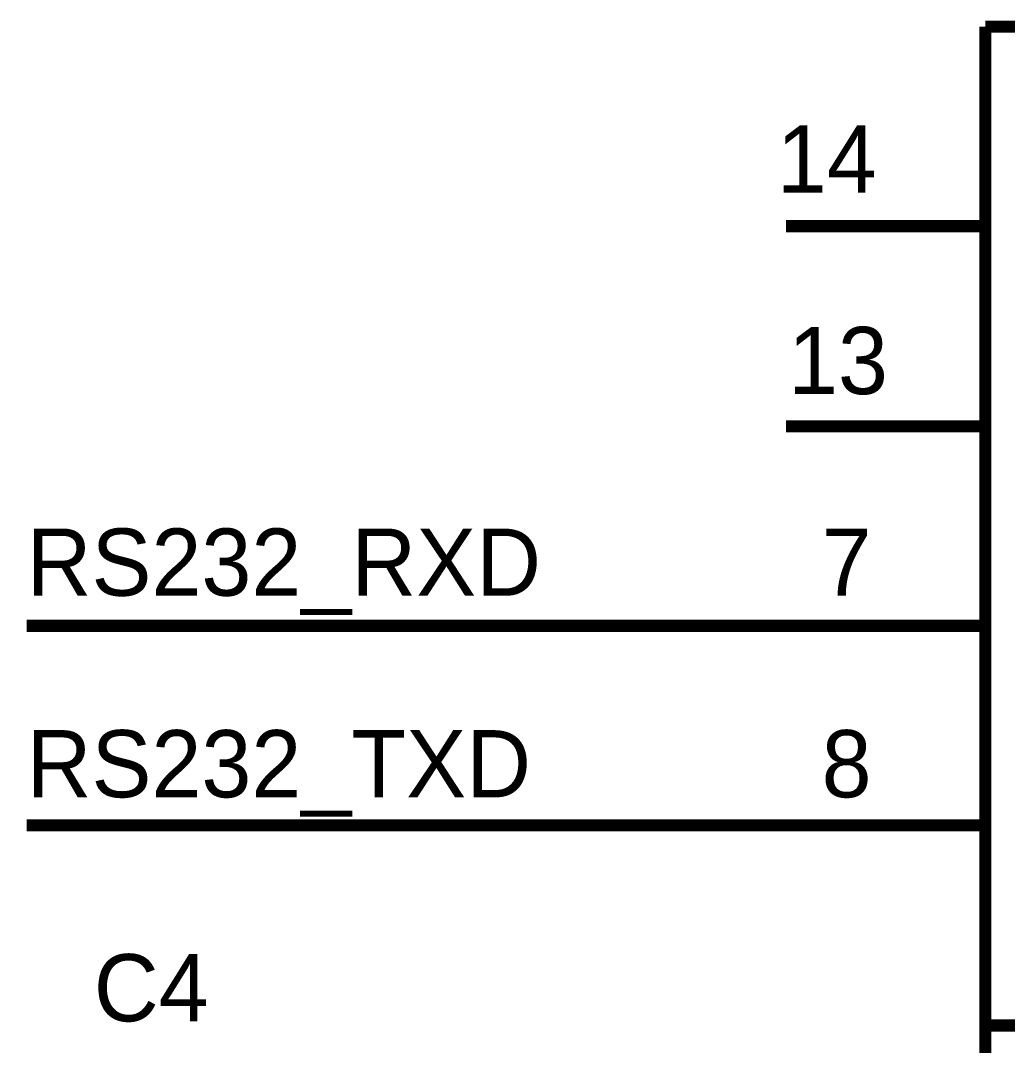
# Model space of a CAD drawing. Extents: x 7 to 406, y 3 to 288.
# Drawn here: x 58.59 to 82.79, y 141.89 to 167.02 of the extents above; entities that cross this region are included whole.
import ezdxf

# ---------------------------------------------------------------- set-up
doc = ezdxf.new("R2010")
doc.units = 0
doc.layers.add('SHEET', color=255, linetype='CONTINUOUS')

msp = doc.modelspace()

# ---------------------------------------------------------------- linework, layer by layer
at = {"layer": 'SHEET', "const_width": 0.3}
for points in [[(111.618, 166.869), (82.247, 166.869)], [(82.247, 166.869), (82.247, 117.915)], [(82.247, 161.979), (77.357, 161.979)], [(82.247, 157.072), (77.357, 157.072)], [(58.743, 152.181), (77.357, 152.181)], [(82.247, 152.181), (77.357, 152.181)], [(58.743, 147.291), (77.357, 147.291)], [(82.247, 147.291), (77.357, 147.291)], [(82.247, 142.384), (92.043, 142.384)]]:
    msp.add_lwpolyline(points, dxfattribs=at)

# ---------------------------------------------------------------- texts
at = {"layer": 'SHEET'}
for s, height, p in [('14', 1.6472, (77.134, 162.803)), ('13', 1.6472, (77.409, 157.861)), ('RS232_RXD', 1.6472, (58.743, 152.919)), ('7', 1.647, (78.232, 152.919)), ('RS232_TXD', 1.6472, (58.743, 147.978)), ('8', 1.647, (78.232, 147.978)), ('C4', 1.6472, (60.39, 142.487))]:
    msp.add_text(s, height=height, dxfattribs=at).set_placement(p)

doc.saveas('drawing.dxf')
